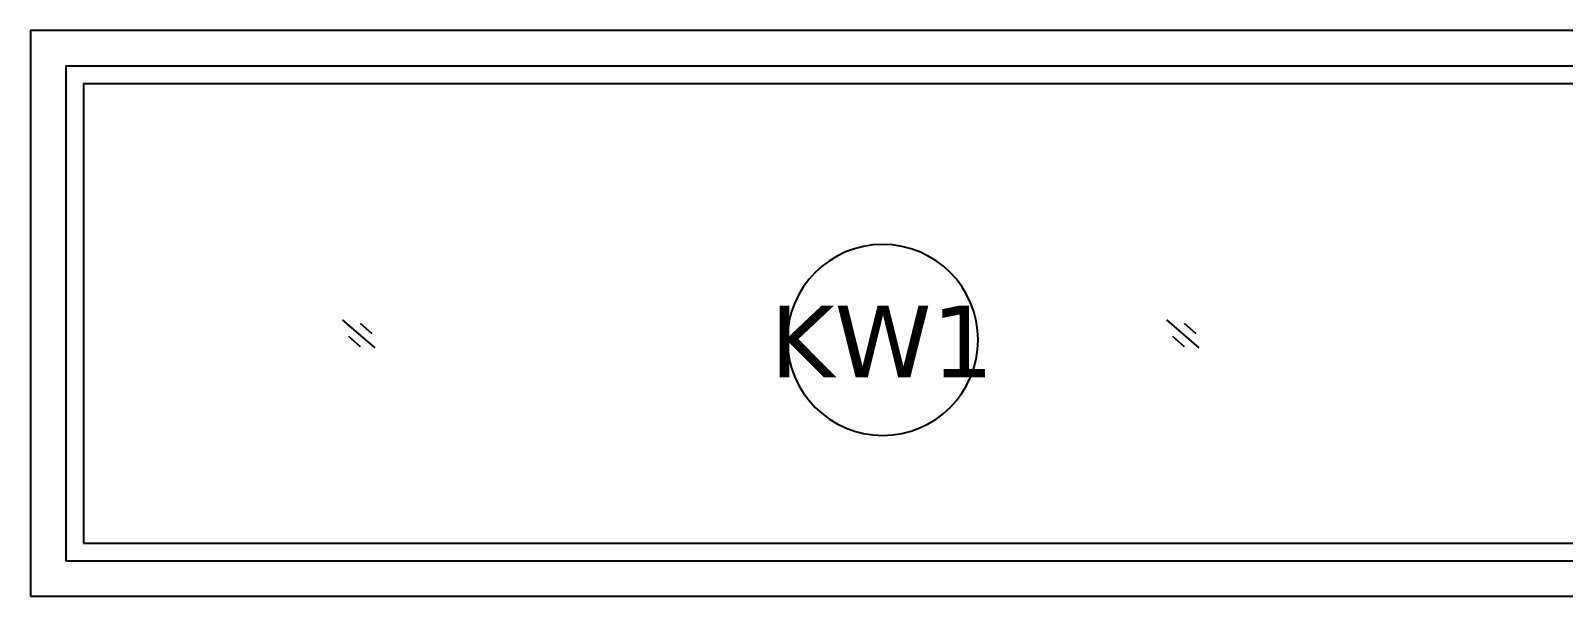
# Model space of a CAD drawing. Header units: millimetres. Extents: x -620 to 116137, y -21481 to 17762.
# Drawn here: x 66101 to 68269, y -15902 to -15102 of the extents above; entities that cross this region are included whole.
import ezdxf
from ezdxf.enums import TextEntityAlignment as Align

# ---------------------------------------------------------------- set-up
doc = ezdxf.new("R2010")
doc.units = ezdxf.units.MM
doc.header["$LTSCALE"] = 150
for name, color, linetype in [('ad-Door', 11, 'Continuous'), ('ad-Elevation 10', 8, 'Continuous'), ('ad-Text Main_Door&window Label', 7, 'Continuous'), ('ad-Wall hatch', 8, 'Continuous')]:
    doc.layers.add(name, color=color, linetype=linetype)
doc.styles.add('6 U T S R N_Typical Floor Plan$0$3BHK-E(NB)$0$grid_text', font='verdana.ttf', dxfattribs={"width": 0.9})

# ---------------------------------------------------------------- blocks, each defined once
blk = doc.blocks.new('6 U T S R N_Typical Floor Plan$0$ad_Window Tag')
blk.add_circle((0, 0), 150)
at = {"style": '6 U T S R N_Typical Floor Plan$0$3BHK-E(NB)$0$grid_text', "width": 0.9}
blk.add_attdef('D1', text='', height=125, dxfattribs=at).set_placement((0, 0), align=Align.MIDDLE_CENTER)
blk = doc.blocks.new('A$C21625DEA')
at = {"layer": 'ad-Wall hatch'}
for p, q in [((0, 0), (46.1, 39.6)), ((4.3, 19.8), (20.9, 34.6)), ((20.7, 1.3), (37.4, 16))]:
    blk.add_line(p, q, dxfattribs=at)

msp = doc.modelspace()

# ---------------------------------------------------------------- linework, layer by layer
at = {"layer": 'ad-Door'}
for points in [[(66100.6, -15902.2), (69150.6, -15902.2), (69150.6, -15102.2), (66100.6, -15102.2)], [(66150.6, -15852.2), (69100.6, -15852.2), (69100.6, -15152.2), (66150.6, -15152.2)], [(66175.6, -15827.2), (69075.6, -15827.2), (69075.6, -15177.2), (66175.6, -15177.2)]]:
    msp.add_lwpolyline(points, close=True, dxfattribs=at)

# ---------------------------------------------------------------- block references
at = {"layer": 'ad-Elevation 10', "xscale": -1, "rotation": 359.9999999999996}
for p in [(66588, -15550.8, 0), (67754.1, -15550.8, 0)]:
    msp.add_blockref('A$C21625DEA', p, dxfattribs=at)
at = {"layer": 'ad-Text Main_Door&window Label'}
ref = msp.add_blockref('6 U T S R N_Typical Floor Plan$0$ad_Window Tag', (67306.2, -15539.6, 0), dxfattribs=dict(at, xscale=-0.9, yscale=0.9, zscale=0.9, rotation=359.9999999999996))
ref.add_attrib('D1', 'KW1', dxfattribs={"height": 101.25, "rotation": 360, "style": '6 U T S R N_Typical Floor Plan$0$3BHK-E(NB)$0$grid_text'}).set_placement((67305.2, -15541.8, 0), align=Align.MIDDLE_CENTER)

doc.saveas('drawing.dxf')
